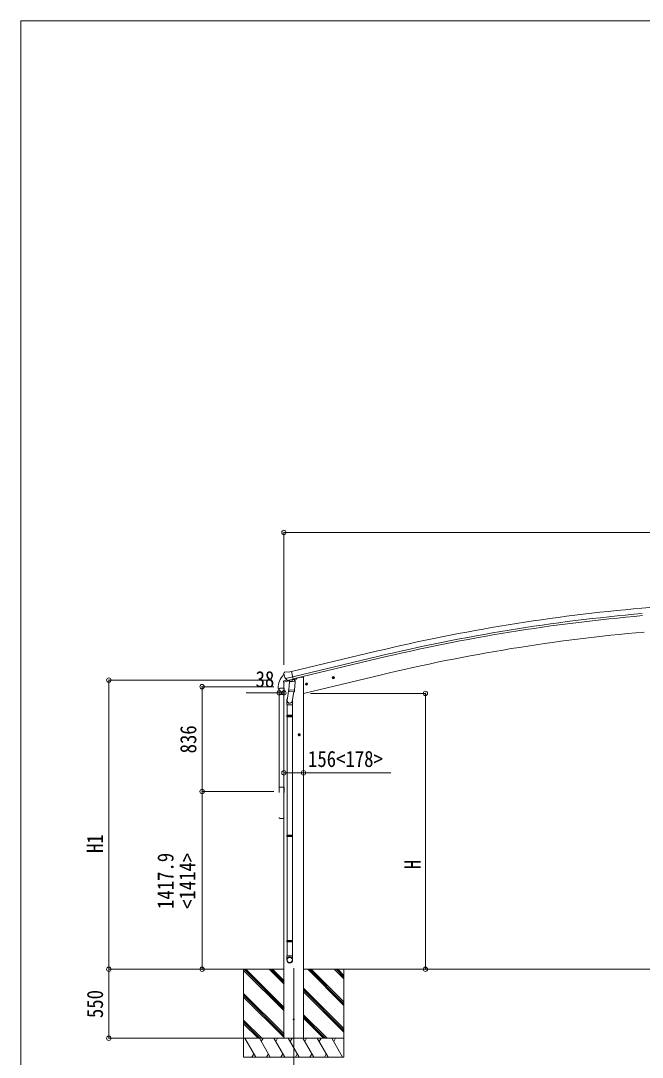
# Model space of a CAD drawing. Units: millimetres at full size. Extents: x -9783 to 9892, y -6828 to 6752.
# Drawn here: x -9783 to -4828, y -1515 to 6752 of the extents above; entities that cross this region are included whole.
import ezdxf
from ezdxf.enums import TextEntityAlignment as Align

# ---------------------------------------------------------------- set-up
doc = ezdxf.new("R2010")
doc.units = ezdxf.units.MM
doc.header["$LTSCALE"] = 35
doc.header["$PDMODE"] = 32
doc.header["$PDSIZE"] = 35
for name, color, linetype, lineweight in [('0-0_0', 7, 'Continuous', 9), ('0-1_本体', 4, 'Continuous', 9), ('0-2_部品', 7, 'Continuous', 9), ('0-8_PARTS2', 2, 'Continuous', 9), ('0-A_寸法', 6, 'Continuous', 9), ('1-1_GLASS', 4, 'Continuous', 9), ('1-2_GLASS_SEAL', 7, 'Continuous', 9), ('1-A', 6, 'Continuous', 9), ('F-0_240', 7, 'Continuous', 9)]:
    doc.layers.add(name, color=color, linetype=linetype, lineweight=lineweight)
doc.styles.add('ＭＳ ゴシック', font='')
doc.styles.get('ＭＳ ゴシック').set_extended_font_data('MS Gothic')

msp = doc.modelspace()

# ---------------------------------------------------------------- linework, layer by layer
at = {"layer": '0-0_0'}
for p, q in [((-7684.81, -813.2), (-8083.48, -813.2)), ((-8006.56, -813.2), (-8006.56, -1513.2)), ((-7684.31, -1144.96), (-8006.56, -822.71)), ((-7684.31, -1130.82), (-8001.93, -813.21)), ((-7684.31, -1116.68), (-7987.78, -813.21)), ((-7684.31, -932.83), (-7803.95, -813.2)), ((-7684.31, -918.69), (-7789.8, -813.2)), ((-7684.31, -904.55), (-7775.66, -813.2)), ((-7528.81, -813.2), (-659.85, -813.2)), ((-7206.56, -1102.21), (-7495.58, -813.2)), ((-7206.56, -1088.07), (-7481.44, -813.2)), ((-7206.56, -1073.93), (-7467.29, -813.2)), ((-7206.56, -890.08), (-7283.45, -813.2)), ((-7206.56, -875.94), (-7269.3, -813.2)), ((-7255.15, -813.21), (-7255.16, -813.2)), ((-7206.56, -861.8), (-7255.15, -813.21)), ((-7206.56, -813.2), (-7206.56, -1513.2)), ((-7206.56, -1286.06), (-7528.81, -963.81)), ((-7206.56, -1300.2), (-7528.81, -977.95)), ((-7684.31, -1328.81), (-8006.56, -1006.56)), ((-7684.31, -1342.95), (-8006.56, -1020.7)), ((-7684.31, -1357.09), (-8006.56, -1034.84)), ((-7206.56, -1314.34), (-7528.81, -992.09)), ((-7862.06, -1363.2), (-8006.56, -1218.69)), ((-7876.2, -1363.2), (-8006.56, -1232.83)), ((-7341.56, -1363.2), (-7528.81, -1175.94)), ((-7355.7, -1363.2), (-7528.81, -1190.08)), ((-7369.84, -1363.2), (-7528.81, -1204.23)), ((-7890.34, -1363.2), (-8006.56, -1246.98)), ((-8006.56, -1363.2), (-7206.56, -1363.2)), ((-7909.67, -1513.2), (-7996.28, -1363.2)), ((-7794.2, -1513.2), (-7880.81, -1363.2)), ((-7850.81, -1363.2), (-7865.81, -1389.18)), ((-7678.73, -1513.2), (-7765.34, -1363.2)), ((-7750.34, -1389.18), (-7735.34, -1363.2)), ((-7563.26, -1513.2), (-7649.87, -1363.2)), ((-7634.87, -1389.18), (-7619.86, -1363.2)), ((-7447.79, -1513.2), (-7534.4, -1363.2)), ((-7519.39, -1389.18), (-7504.39, -1363.2)), ((-7332.32, -1513.2), (-7418.93, -1363.2)), ((-7403.92, -1389.18), (-7388.92, -1363.2)), ((-7216.85, -1513.2), (-7303.46, -1363.2)), ((-7288.46, -1389.18), (-7273.45, -1363.2)), ((-7924.67, -1487.22), (-7939.67, -1513.2)), ((-7809.2, -1487.22), (-7824.2, -1513.2)), ((-7693.73, -1487.22), (-7708.73, -1513.2)), ((-7578.26, -1487.22), (-7593.26, -1513.2)), ((-7462.79, -1487.22), (-7477.79, -1513.2)), ((-7347.32, -1487.22), (-7362.32, -1513.2)), ((-7206.56, -1513.2), (-8006.56, -1513.2))]:
    msp.add_line(p, q, dxfattribs=at)
at = {"layer": '0-1_本体'}
for p, q in [((-4140.78, 2127.18), (-4832.2, 2066.95)), ((-7624.8, 1561.03), (-6949.11, 1722.98)), ((-7614.71, 1519.05), (-6939.05, 1681)), ((-7610.79, 1502.69), (-6935.12, 1664.64)), ((-7529.31, 1386.8), (-6918.5, 1533.44)), ((-7528.98, 1516.8), (-7528.98, -1363.2)), ((-7684.98, 1477.83), (-7684.98, -1363.2))]:
    msp.add_line(p, q, dxfattribs=at)
msp.add_lwpolyline([(-7528.98, 1516.8), (-7548.98, 1516.8), (-7582.82, 1508.68)], dxfattribs=at)
for centre, radius, start, end in [((-3576.35, -12348.27), 14469.82, 94.97901, 103.47901), ((-3576.35, -12348.27), 14426.65, 94.97901, 103.47901), ((-3576.35, -12348.27), 14409.82, 94.97901, 103.47901), ((-3558.94, -12461.37), 14392.42, 95.00113, 103.49889)]:
    msp.add_arc(centre, radius, start, end, dxfattribs=at)
at = {"layer": '0-2_部品'}
for p, q in [((-7686.25, 1545.43), (-7685.97, 1544.28)), ((-7686.25, 1545.43), (-7685.97, 1544.28)), ((-7682.03, 1554.01), (-7685.89, 1547.71)), ((-7682.03, 1554.01), (-7685.89, 1547.71)), ((-7658.87, 1493.2), (-7685.08, 1486.9)), ((-7658.87, 1493.2), (-7685.08, 1486.9)), ((-7678.94, 1556.25), (-7665.75, 1559.42)), ((-7678.94, 1556.25), (-7665.75, 1559.42)), ((-7672.2, 1505.12), (-7614.69, 1518.93)), ((-7672.2, 1505.12), (-7614.69, 1518.93)), ((-7655.34, 1490.21), (-7671.72, 1504.7)), ((-7655.34, 1490.21), (-7671.72, 1504.7)), ((-7651.19, 1556.74), (-7664.45, 1559.44)), ((-7651.19, 1556.74), (-7664.45, 1559.44)), ((-7652.64, 1489.65), (-7645.12, 1491.45)), ((-7652.64, 1489.65), (-7645.12, 1491.45)), ((-7651.8, 1489.75), (-7650.27, 1490.12)), ((-7651.8, 1489.75), (-7650.27, 1490.12)), ((-7651.19, 1556.74), (-7625.26, 1562.97)), ((-7651.19, 1556.74), (-7625.26, 1562.97)), ((-7650.27, 1490.12), (-7613.56, 1498.93)), ((-7650.27, 1490.12), (-7613.56, 1498.93)), ((-7648.43, 1489.89), (-7648.48, 1489.15)), ((-7648.43, 1489.89), (-7648.48, 1489.15)), ((-7647.73, 1488.11), (-7621.91, 1481.67)), ((-7647.73, 1488.11), (-7621.91, 1481.67)), ((-7619.52, 1497.11), (-7620.54, 1482.5)), ((-7619.52, 1497.11), (-7620.54, 1482.5)), ((-7613.56, 1498.93), (-7612.04, 1499.3)), ((-7613.56, 1498.93), (-7612.04, 1499.3)), ((-7610.48, 1501.4), (-7609.54, 1501.34)), ((-7610.48, 1501.4), (-7609.54, 1501.34)), ((-7609.54, 1501.34), (-7596.22, 1486.02)), ((-7609.54, 1501.34), (-7596.22, 1486.02)), ((-7605.54, 1496.74), (-7586.66, 1501.28)), ((-7605.54, 1496.74), (-7586.66, 1501.28)), ((-7582.82, 1509.45), (-7582.82, 1506.14)), ((-7582.82, 1509.45), (-7582.82, 1506.14)), ((-7300.51, 1510.74), (-7281.06, 1515.41)), ((-7300.51, 1510.74), (-7281.06, 1515.41)), ((-7295.95, 1518.52), (-7298.09, 1511.32)), ((-7295.95, 1518.52), (-7298.09, 1511.32)), ((-7288.66, 1520.27), (-7295.95, 1518.52)), ((-7288.66, 1520.27), (-7295.95, 1518.52)), ((-7288.45, 1503.35), (-7293.12, 1522.8)), ((-7288.45, 1503.35), (-7293.12, 1522.8)), ((-7283.49, 1514.82), (-7288.66, 1520.27)), ((-7283.49, 1514.82), (-7288.66, 1520.27)), ((-7285.62, 1507.63), (-7283.49, 1514.82)), ((-7285.62, 1507.63), (-7283.49, 1514.82)), ((-7687.38, 1477.1), (-7644.67, 1487.35)), ((-7687.38, 1477.1), (-7644.67, 1487.35)), ((-7687.38, 1483.99), (-7687.38, 1477.1)), ((-7687.38, 1483.99), (-7687.38, 1477.1)), ((-7645.14, 1420.81), (-7659.66, 1333.04)), ((-7645.14, 1420.81), (-7659.66, 1333.04)), ((-7646.34, 1403.46), (-7645.47, 1415.93)), ((-7646.34, 1403.46), (-7645.47, 1415.93)), ((-7640.81, 1482.76), (-7645.48, 1415.93)), ((-7640.81, 1482.76), (-7645.48, 1415.93)), ((-7599.79, 1412.73), (-7645.48, 1415.93)), ((-7599.79, 1412.73), (-7645.48, 1415.93)), ((-7595.12, 1479.57), (-7640.81, 1482.76)), ((-7595.12, 1479.57), (-7640.81, 1482.76)), ((-7639.03, 1485.94), (-7639.26, 1482.66)), ((-7639.03, 1485.94), (-7639.26, 1482.66)), ((-7599.81, 1412.73), (-7600.7, 1400.04)), ((-7599.81, 1412.73), (-7600.7, 1400.04)), ((-7599.79, 1412.73), (-7595.12, 1479.57)), ((-7599.79, 1412.73), (-7595.12, 1479.57)), ((-7596.22, 1486.02), (-7596.67, 1479.68)), ((-7596.22, 1486.02), (-7596.67, 1479.68)), ((-7514.34, 1458.99), (-7494.89, 1463.66)), ((-7514.34, 1458.99), (-7494.89, 1463.66)), ((-7509.78, 1466.77), (-7511.91, 1459.57)), ((-7509.78, 1466.77), (-7511.91, 1459.57)), ((-7502.48, 1468.52), (-7509.78, 1466.77)), ((-7502.48, 1468.52), (-7509.78, 1466.77)), ((-7502.28, 1451.6), (-7506.95, 1471.05)), ((-7502.28, 1451.6), (-7506.95, 1471.05)), ((-7497.32, 1463.08), (-7502.48, 1468.52)), ((-7497.32, 1463.08), (-7502.48, 1468.52)), ((-7499.45, 1455.88), (-7497.32, 1463.08)), ((-7499.45, 1455.88), (-7497.32, 1463.08)), ((-7661.81, 1295.88), (-7661.81, 1330.23)), ((-7661.81, 1295.88), (-7661.81, 1330.23)), ((-7645.95, 1402.1), (-7645.95, 1402.1)), ((-7645.95, 1402.1), (-7645.95, 1402.1)), ((-7644.5, 1401.32), (-7602.8, 1398.41)), ((-7644.5, 1401.32), (-7602.8, 1398.41)), ((-7606.31, 1398.65), (-7618.96, 1323.72)), ((-7606.31, 1398.65), (-7618.96, 1323.72)), ((-7615.81, 1330.54), (-7615.81, 1295.88)), ((-7615.81, 1330.54), (-7615.81, 1295.88)), ((-7615.81, 1295.88), (-7661.81, 1295.88)), ((-7615.81, 1295.88), (-7661.81, 1295.88)), ((-7659.81, 1295.88), (-7659.81, 1213.36)), ((-7659.81, 1295.88), (-7659.81, 1213.36)), ((-7617.81, 1295.88), (-7617.81, 1213.36)), ((-7617.81, 1295.88), (-7617.81, 1213.36)), ((-7661.81, 1211.36), (-7660.81, 1213.36)), ((-7661.81, 1211.36), (-7660.81, 1213.36)), ((-7615.81, 1211.36), (-7661.81, 1211.36)), ((-7615.81, 1211.36), (-7661.81, 1211.36)), ((-7615.81, 1203.36), (-7661.81, 1203.36)), ((-7615.81, 1203.36), (-7661.81, 1203.36)), ((-7616.81, 1213.36), (-7660.81, 1213.36)), ((-7616.81, 1213.36), (-7660.81, 1213.36)), ((-7616.81, 1201.36), (-7660.81, 1201.36)), ((-7616.81, 1201.36), (-7660.81, 1201.36)), ((-7659.81, 1201.36), (-7659.81, 257.17)), ((-7659.81, 1201.36), (-7659.81, 257.17)), ((-7617.81, 1201.36), (-7617.81, 257.17)), ((-7617.81, 1201.36), (-7617.81, 257.17)), ((-7615.81, 1211.36), (-7616.81, 1213.36)), ((-7615.81, 1211.36), (-7616.81, 1213.36)), ((-7615.81, 1203.36), (-7616.81, 1201.36)), ((-7615.81, 1203.36), (-7616.81, 1201.36)), ((-7615.81, 1211.36), (-7615.81, 1203.36)), ((-7615.81, 1211.36), (-7615.81, 1203.36)), ((-7553.31, 1057.3), (-7573.31, 1057.3)), ((-7553.31, 1057.3), (-7573.31, 1057.3)), ((-7563.31, 1064.8), (-7569.81, 1061.05)), ((-7563.31, 1064.8), (-7569.81, 1061.05)), ((-7569.81, 1061.05), (-7569.81, 1053.55)), ((-7569.81, 1061.05), (-7569.81, 1053.55)), ((-7569.81, 1053.55), (-7563.31, 1049.79)), ((-7569.81, 1053.55), (-7563.31, 1049.79)), ((-7563.31, 1047.3), (-7563.31, 1067.3)), ((-7563.31, 1047.3), (-7563.31, 1067.3)), ((-7556.81, 1061.05), (-7563.31, 1064.8)), ((-7556.81, 1061.05), (-7563.31, 1064.8)), ((-7661.81, 255.17), (-7660.81, 257.17)), ((-7661.81, 255.17), (-7660.81, 257.17)), ((-7615.81, 255.17), (-7661.81, 255.17)), ((-7615.81, 255.17), (-7661.81, 255.17)), ((-7616.81, 257.17), (-7660.81, 257.17)), ((-7616.81, 257.17), (-7660.81, 257.17)), ((-7615.81, 255.17), (-7616.81, 257.17)), ((-7615.81, 255.17), (-7616.81, 257.17)), ((-7615.81, 255.17), (-7615.81, 247.17)), ((-7615.81, 255.17), (-7615.81, 247.17)), ((-7615.81, 247.17), (-7661.81, 247.17)), ((-7615.81, 247.17), (-7661.81, 247.17)), ((-7616.81, 245.17), (-7660.81, 245.17)), ((-7616.81, 245.17), (-7660.81, 245.17)), ((-7659.81, 245.17), (-7659.81, -582.75)), ((-7659.81, 245.17), (-7659.81, -582.75)), ((-7617.81, 245.17), (-7617.81, -582.75)), ((-7617.81, 245.17), (-7617.81, -582.75)), ((-7615.81, 247.17), (-7616.81, 245.17)), ((-7615.81, 247.17), (-7616.81, 245.17)), ((-7661.81, -584.75), (-7660.81, -582.75)), ((-7661.81, -584.75), (-7660.81, -582.75)), ((-7615.81, -584.75), (-7661.81, -584.75)), ((-7615.81, -584.75), (-7661.81, -584.75)), ((-7615.81, -592.75), (-7661.81, -592.75)), ((-7615.81, -592.75), (-7661.81, -592.75)), ((-7616.81, -582.75), (-7660.81, -582.75)), ((-7616.81, -582.75), (-7660.81, -582.75)), ((-7616.81, -594.75), (-7660.81, -594.75)), ((-7616.81, -594.75), (-7660.81, -594.75)), ((-7659.81, -594.75), (-7659.81, -704.75)), ((-7659.81, -594.75), (-7659.81, -704.75)), ((-7617.81, -594.75), (-7617.81, -704.75)), ((-7617.81, -594.75), (-7617.81, -704.75)), ((-7615.81, -584.75), (-7616.81, -582.75)), ((-7615.81, -584.75), (-7616.81, -582.75)), ((-7615.81, -592.75), (-7616.81, -594.75)), ((-7615.81, -592.75), (-7616.81, -594.75)), ((-7615.81, -584.75), (-7615.81, -592.75)), ((-7615.81, -584.75), (-7615.81, -592.75)), ((-7661.81, -738.9), (-7661.81, -704.75)), ((-7615.81, -704.75), (-7661.81, -704.75)), ((-7661.81, -738.9), (-7661.81, -704.75)), ((-7615.81, -704.75), (-7661.81, -704.75)), ((-7615.81, -738.9), (-7615.81, -704.75)), ((-7615.81, -738.9), (-7615.81, -704.75))]:
    msp.add_line(p, q, dxfattribs=at)
for points in [[(-7672.47, 1505.7), (-7671.88, 1504.86), (-7671.72, 1504.7)], [(-7672.47, 1505.7), (-7671.88, 1504.86), (-7671.72, 1504.7)], [(-7619.83, 1497.52), (-7620.07, 1497.37), (-7644.84, 1491.42), (-7645.12, 1491.45)], [(-7619.83, 1497.52), (-7620.07, 1497.37), (-7644.84, 1491.42), (-7645.12, 1491.45)], [(-7619.83, 1497.52), (-7610.11, 1499.86), (-7625.26, 1562.97)], [(-7619.83, 1497.52), (-7610.11, 1499.86), (-7625.26, 1562.97)], [(-7298.09, 1511.32), (-7292.92, 1505.88), (-7285.62, 1507.63)], [(-7298.09, 1511.32), (-7292.92, 1505.88), (-7285.62, 1507.63)], [(-7511.91, 1459.57), (-7506.75, 1454.13), (-7499.45, 1455.88)], [(-7511.91, 1459.57), (-7506.75, 1454.13), (-7499.45, 1455.88)], [(-7661.81, 1211.36), (-7661.81, 1203.36), (-7660.81, 1201.36)], [(-7661.81, 1211.36), (-7661.81, 1203.36), (-7660.81, 1201.36)], [(-7563.31, 1049.79), (-7556.81, 1053.55), (-7556.81, 1061.05)], [(-7563.31, 1049.79), (-7556.81, 1053.55), (-7556.81, 1061.05)], [(-7661.81, 255.17), (-7661.81, 247.17), (-7660.81, 245.17)], [(-7661.81, 255.17), (-7661.81, 247.17), (-7660.81, 245.17)], [(-7661.81, -584.75), (-7661.81, -592.75), (-7660.81, -594.75)], [(-7661.81, -584.75), (-7661.81, -592.75), (-7660.81, -594.75)]]:
    msp.add_lwpolyline(points, dxfattribs=at)
for centre, radius in [((-7290.79, 1513.07), 8.5), ((-7290.79, 1513.07), 8.5), ((-7290.79, 1513.07), 7.7), ((-7290.79, 1513.07), 7.7), ((-7290.79, 1513.07), 6.5), ((-7290.79, 1513.07), 6.5), ((-7504.62, 1461.32), 8.5), ((-7504.62, 1461.32), 8.5), ((-7504.62, 1461.32), 7.7), ((-7504.62, 1461.32), 7.7), ((-7504.62, 1461.32), 6.5), ((-7504.62, 1461.32), 6.5), ((-7563.31, 1057.3), 8.5), ((-7563.31, 1057.3), 8.5), ((-7563.31, 1057.3), 7.7), ((-7563.31, 1057.3), 7.7), ((-7563.31, 1057.3), 6.5), ((-7563.31, 1057.3), 6.5)]:
    msp.add_circle(centre, radius, dxfattribs=at)
at = {"layer": '0-2_部品', "color": 4}
msp.add_circle((-7607.06, -1213.2), 4.5, dxfattribs=at)
msp.add_circle((-7607.06, -1213.2), 4.5, dxfattribs=at)
at = {"layer": '0-2_部品'}
for centre, radius, start, end in [((-7489.17, 1591.53), 202.4, 193.5, 205.09125), ((-7489.17, 1591.53), 202.4, 193.5, 205.09125), ((-7677.77, 1551.39), 5, 103.5, 148.5), ((-7677.77, 1551.39), 5, 103.5, 148.5), ((-7665.05, 1556.5), 3, 78.5, 103.5), ((-7665.05, 1556.5), 3, 78.5, 103.5), ((-7651.91, 1490.24), 0.5, 248.23754, 283.5), ((-7651.91, 1490.24), 0.5, 248.23754, 283.5), ((-7648.93, 1489.93), 0.5, 356, 103.5), ((-7648.93, 1489.93), 0.5, 356, 103.5), ((-7647.48, 1489.08), 1, 176, 256), ((-7647.48, 1489.08), 1, 176, 256), ((-7618.92, 1497.03), 0.604, 100.59842, 172.20595), ((-7618.92, 1497.03), 0.604, 100.59842, 172.20595), ((-7612.15, 1499.78), 0.5, 283.5, 318.76246), ((-7612.15, 1499.78), 0.5, 283.5, 318.76246), ((-7587.82, 1506.14), 5, 283.5, 0), ((-7587.82, 1506.14), 5, 283.5, 0), ((-7684.38, 1483.99), 3, 103.5, 180), ((-7684.38, 1483.99), 3, 103.5, 180), ((-7621.56, 1482.64), 1.03, 250.03897, 351.96569), ((-7621.56, 1482.64), 1.03, 250.03897, 351.96569), ((-7644.4, 1403.29), 1.95, 175.04017, 217.47766), ((-7644.4, 1403.29), 1.95, 175.04017, 217.47766), ((-7644.36, 1403.32), 2, 217.40962, 266), ((-7644.36, 1403.32), 2, 217.40962, 266), ((-7602.66, 1400.4), 2, 266, 349.46843), ((-7602.66, 1400.4), 2, 266, 349.46843)]:
    msp.add_arc(centre, radius, start, end, dxfattribs=at)
for centre, major_axis, ratio, start_param, end_param in [((-7683.33, 1546.14), (-1.57, -2.57), 0.99628, 4.712389, 5.4996506), ((-7683.33, 1546.14), (-1.57, -2.57), 0.99628, 4.712389, 5.4996506), ((-7653.36, 1492.47), (-0.73, -2.92), 0.997631, 5.8041905, 6.6006116), ((-7653.36, 1492.47), (-0.73, -2.92), 0.997631, 5.8041905, 6.6006116), ((-7653.3, 1492.7), (2.63, 3.16), 0.650902, 4.0958226, 4.1686332), ((-7653.3, 1492.7), (2.63, 3.16), 0.650902, 4.0958226, 4.1686332), ((-7653.33, 1492.57), (-0.73, -2.92), 0.997631, 0.3902369, 0.4789948), ((-7653.33, 1492.57), (-0.73, -2.92), 0.997631, 0.3902369, 0.4789948), ((-7638.81, 1330.54), (23, 0), 0.996195, 2.5560258, 6.5663028), ((-7638.81, 1330.54), (23, 0), 0.996195, 2.5560258, 6.5663028), ((-7638.81, 1330.54), (21, 0), 0.996195, 2.9349147, 5.9512394), ((-7638.81, 1330.54), (21, 0), 0.996195, 2.9349147, 5.9512394), ((-7638.81, -737.15), (-23, 0), 0.996195, 3.1415927, 6.2831853), ((-7638.81, -737.15), (-23, 0), 0.996195, 3.1415927, 6.2831853), ((-7638.81, -738.9), (-23, 0), 0.996195, 3.1415927, 6.2831853), ((-7638.81, -738.9), (-23, 0), 0.996195, 3.1415927, 6.2831853), ((-7638.81, -738.9), (0, -23.43), 0.981806, 4.712389, 7.8539816), ((-7638.81, -738.9), (0, -23.43), 0.981806, 4.712389, 7.8539816)]:
    msp.add_ellipse(centre, major_axis=major_axis, ratio=ratio, start_param=start_param, end_param=end_param, dxfattribs=at)
msp.add_ellipse((-7638.81, -738.9), major_axis=(21, 0), ratio=0.996195, dxfattribs=at)
msp.add_ellipse((-7638.81, -738.9), major_axis=(21, 0), ratio=0.996195, dxfattribs=at)
at = {"layer": '0-8_PARTS2'}
msp.add_line((-7607.06, -803.99), (-7607.06, -1654.23), dxfattribs=at)
at = {"layer": '0-A_寸法'}
for p, q in [((-7684.98, 2670.7), (-7684.98, 1615.88)), ((-502.98, 2670.7), (-7684.98, 2670.7)), ((-9080.65, -813.2), (-9080.65, 1493.55)), ((-9080.65, 1493.55), (-7782.4, 1493.55)), ((-8337.84, 1440.66), (-8337.84, 604.66)), ((-6557.5, 1386.8), (-7474.33, 1386.8)), ((-6557.5, -813.2), (-6557.5, 1386.8)), ((-7684.98, 753.57), (-7528.98, 753.57)), ((-7528.98, 753.57), (-6832.83, 753.57)), ((-9080.65, -813.2), (-8225.26, -813.2)), ((-9080.65, -1363.2), (-9080.65, -813.2)), ((-6557.5, -813.2), (-7000.36, -813.2)), ((-9080.65, -1363.2), (-8006.56, -1363.2))]:
    msp.add_line(p, q, dxfattribs=at)
for p in [(-7684.98, 2670.7), (-9080.65, 1493.55), (-6557.5, 1386.8), (-7684.98, 753.57), (-7528.98, 753.57), (-9080.65, -813.2), (-6557.5, -813.2), (-9080.65, -1363.2)]:
    msp.add_point(p, dxfattribs=at)
at = {"layer": '1-1_GLASS'}
for p, q in [((-7722.98, 1378.76), (-7722.98, 639.76)), ((-7684.98, 1378.76), (-7684.98, 1247.71)), ((-7684.98, 639.76), (-7684.98, 1247.71))]:
    msp.add_line(p, q, dxfattribs=at)
at = {"layer": '1-2_GLASS_SEAL'}
for p, q in [((-7731.48, 1440.75), (-7731.48, 1428.99)), ((-7730.98, 1428.49), (-7724.72, 1414.99)), ((-7724.22, 1422.26), (-7724.22, 1415.49)), ((-7723.98, 1378.76), (-7723.98, 1422.46)), ((-7718.48, 1427.96), (-7689.48, 1427.96)), ((-7718.22, 1428.26), (-7684.98, 1428.26)), ((-7683.98, 1422.46), (-7683.98, 1378.76)), ((-7683.98, 1378.76), (-7723.98, 1378.76)), ((-7723.98, 639.76), (-7723.98, 596.06)), ((-7683.98, 639.76), (-7723.98, 639.76)), ((-7683.98, 596.06), (-7683.98, 639.76)), ((-7718.48, 390.56), (-7689.48, 390.56))]:
    msp.add_line(p, q, dxfattribs=at)
for centre, radius, start, end in [((-7579.23, 1427.25), 152.26, 135.14293, 180), ((-7682.74, 1529.28), 6.95, 95.39711, 129.45641), ((-7730.98, 1428.99), 0.5, 180, 270), ((-7724.72, 1415.49), 0.5, 270, 0), ((-7718.22, 1422.26), 6, 90, 180), ((-7718.48, 1422.46), 5.5, 90, 180), ((-7689.48, 1422.46), 5.5, 0, 90), ((-7718.48, 396.06), 5.5, 180, 270), ((-7689.48, 396.06), 5.5, 270, 0)]:
    msp.add_arc(centre, radius, start, end, dxfattribs=at)
at = {"layer": '1-A'}
for p, q in [((-8337.84, 1440.66), (-7764.31, 1440.66)), ((-7684.98, 1390.57), (-7984.98, 1390.57)), ((-7684.98, 1390.57), (-7723.01, 1390.57)), ((-8337.84, -813.2), (-8337.84, 604.66)), ((-8337.84, 604.66), (-7764.31, 604.66)), ((-8337.84, -813.2), (-7764.31, -813.2))]:
    msp.add_line(p, q, dxfattribs=at)
for p in [(-8337.84, 1440.66), (-7723.01, 1390.57), (-7684.98, 1390.57), (-8337.84, 604.66), (-8337.84, -813.2)]:
    msp.add_point(p, dxfattribs=at)
at = {"layer": 'F-0_240', "color": 5}
for q in [(-9783.03, -6828.1), (9396.97, 6751.9)]:
    msp.add_line((-9783.03, 6751.9), q, dxfattribs=at)

# ---------------------------------------------------------------- texts
at = {"layer": '0-A_寸法', "color": 7, "style": 'ＭＳ ゴシック', "width": 0.85}
msp.add_text('156<178>', height=129, dxfattribs=at).set_placement((-7492.98, 761.57), align=Align.BOTTOM_LEFT)
for s, p in [('H1', (-9088.65, 114.18)), ('H', (-6557.5, -15.2)), ('550', (-9088.65, -1202.2))]:
    msp.add_text(s, height=129, rotation=90, dxfattribs=at).set_placement(p, align=Align.BOTTOM_LEFT)
at = {"layer": '1-A', "color": 7, "style": 'ＭＳ ゴシック', "width": 0.85}
msp.add_text('38', height=129, dxfattribs=at).set_placement((-7910.98, 1397.57), align=Align.BOTTOM_LEFT)
for s, p in [('836', (-8344.84, 908.66)), ('1417.9', (-8526.2, -332.27)), ('<1414>', (-8351.72, -332.27))]:
    msp.add_text(s, height=129, rotation=90, dxfattribs=at).set_placement(p, align=Align.BOTTOM_LEFT)

doc.saveas('drawing.dxf')
